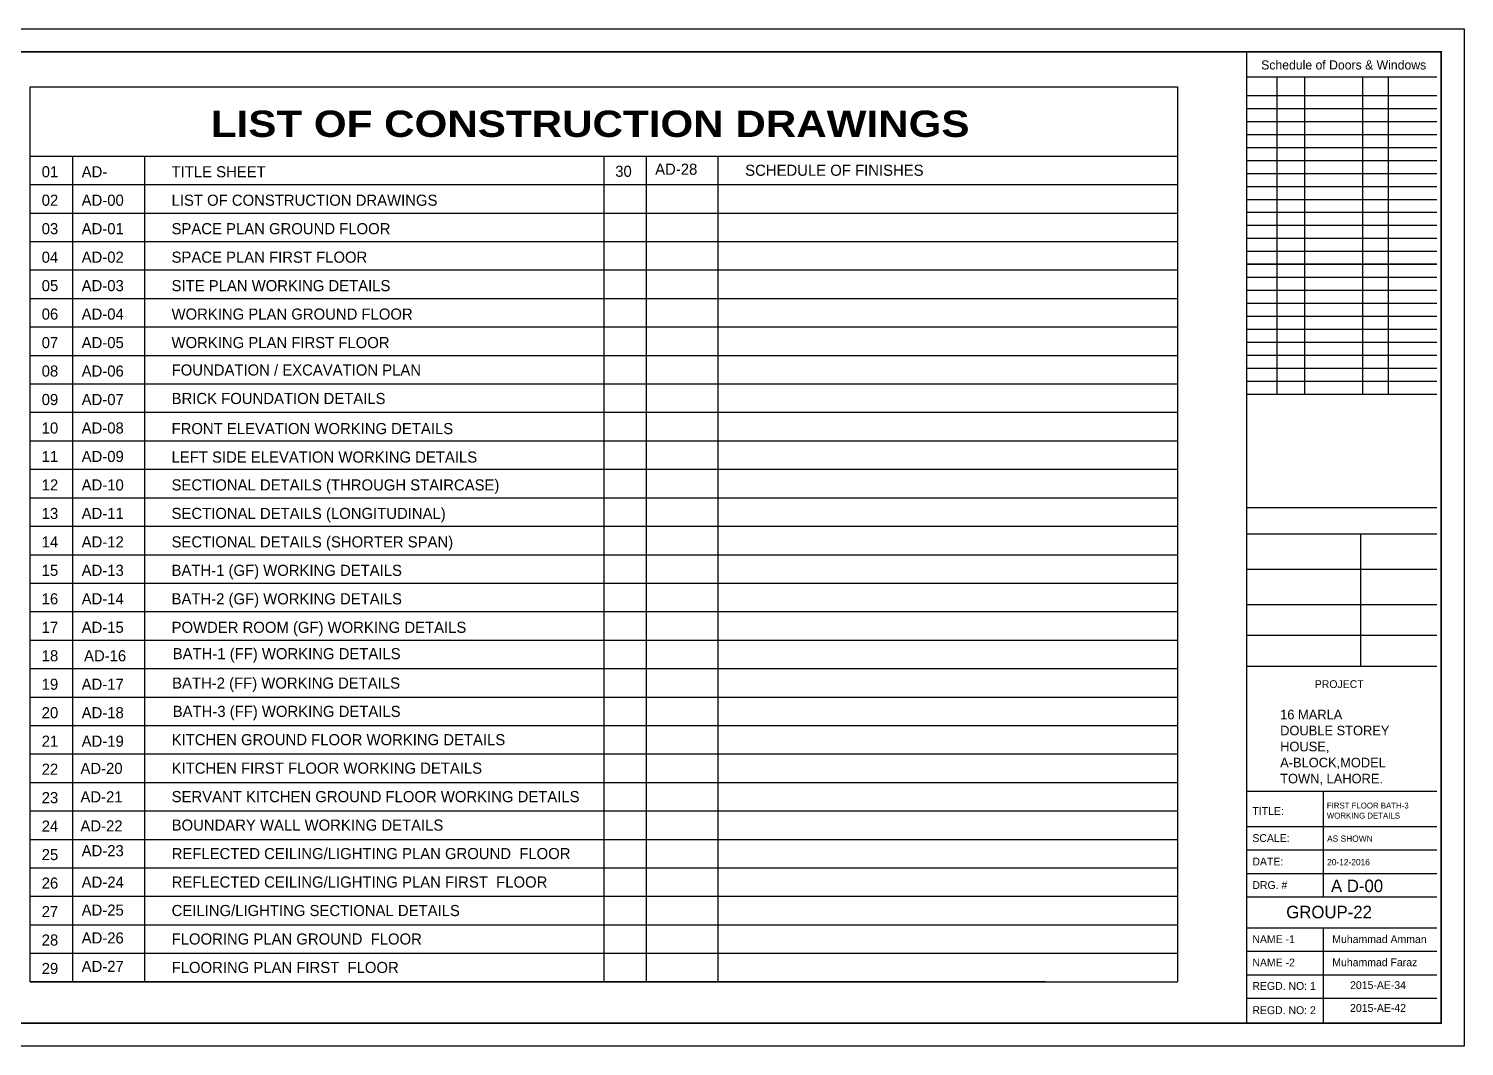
# Model space of a CAD drawing. Extents: x 10753 to 18704, y -5361 to 1140.
# Drawn here: x 13618 to 14843, y 271 to 1140 of the extents above; entities that cross this region are included whole.
import ezdxf
from ezdxf.enums import TextEntityAlignment as Align

# ---------------------------------------------------------------- set-up
doc = ezdxf.new("R2010")
doc.units = 0
doc.header["$LTSCALE"] = 30
doc.header["$MEASUREMENT"] = 0
doc.layers.get('0').update_dxf_attribs({"linetype": 'CONTINUOUS'})
doc.layers.add('SEAL', color=1, linetype='CONTINUOUS')
doc.layers.add('WL', color=9, linetype='CONTINUOUS')
doc.styles.add('half scale', font='stylu.ttf', dxfattribs={"height": 4})
doc.styles.add('ROMAND', font='stylu.ttf', dxfattribs={"height": 2})
doc.styles.add('SEAL TEXT', font='stylu.ttf', dxfattribs={"height": 6})
doc.styles.add('STYLE3', font='ariblk.ttf', dxfattribs={"height": 1})
doc.styles.add('Work Dim', font='stylu.ttf', dxfattribs={"height": 4})

msp = doc.modelspace()

# ---------------------------------------------------------------- linework, layer by layer
for p, q in [((13619.67842, 1090.12284), (14598.14269, 1090.12284)), ((13619.67842, 326.54326), (13619.67842, 1090.12284)), ((14598.14269, 1090.12284), (14598.14269, 326.54326)), ((13619.67842, 1030.9979), (14598.14269, 1030.9979)), ((14485.65691, 326.54326), (13619.67842, 326.54326)), ((13619.67842, 326.54326), (14485.65691, 326.54326)), ((13619.67842, 326.54326), (14598.14269, 326.54326))]:
    msp.add_line(p, q)
at = {"color": 8}
for p, q in [((13655.7523, 1030.9979), (13655.7523, 326.54326)), ((13717.02984, 1030.9979), (13717.02984, 326.54326)), ((14108.91056, 1030.9979), (14108.91056, 326.54326)), ((14144.98443, 1030.9979), (14144.98443, 326.54326)), ((14206.26197, 1030.9979), (14206.26197, 326.54326)), ((13619.67842, 1006.70636), (14598.14269, 1006.70636)), ((13619.67842, 982.41482), (14598.14269, 982.41482)), ((13619.67842, 958.12328), (14598.14269, 958.12328)), ((13619.67842, 933.83174), (14598.14269, 933.83174)), ((13619.67842, 909.5402), (14598.14269, 909.5402)), ((13619.67842, 885.24866), (14598.14269, 885.24866)), ((13619.67842, 860.95712), (14598.14269, 860.95712)), ((13619.67842, 836.66558), (14598.14269, 836.66558)), ((13619.67842, 812.37404), (14598.14269, 812.37404)), ((13619.67842, 788.0825), (14598.14269, 788.0825)), ((13619.67842, 763.79096), (14598.14269, 763.79096)), ((13619.67842, 739.49943), (14598.14269, 739.49943)), ((13619.67842, 715.20789), (14598.14269, 715.20789)), ((13619.67842, 690.91635), (14598.14269, 690.91635)), ((13619.67842, 666.62481), (14598.14269, 666.62481)), ((13619.67842, 642.33327), (14598.14269, 642.33327)), ((13619.67842, 618.04173), (14598.14269, 618.04173)), ((13619.67842, 593.75019), (14598.14269, 593.75019)), ((13619.67842, 569.45865), (14598.14269, 569.45865)), ((13619.67842, 545.16711), (14598.14269, 545.16711)), ((13619.67842, 520.87557), (14598.14269, 520.87557)), ((13619.67842, 496.58403), (14598.14269, 496.58403)), ((13619.67842, 472.29249), (14598.14269, 472.29249)), ((13619.67842, 448.00095), (14598.14269, 448.00095)), ((13619.67842, 423.70941), (14598.14269, 423.70941)), ((13619.67842, 399.41787), (14598.14269, 399.41787)), ((13619.67842, 375.12633), (14598.14269, 375.12633)), ((13619.67842, 350.8348), (14598.14269, 350.8348))]:
    msp.add_line(p, q, dxfattribs=at)
at = {"layer": 'SEAL', "color": 1}
for p, q in [((14657.07163, 1119.93443), (14657.07163, 291.1959)), ((14819.52322, 1119.93443), (14657.07163, 1119.93443)), ((14819.52322, 1119.93443), (14657.07163, 1119.93443)), ((14657.07163, 1098.46614), (14819.52322, 1098.46614)), ((14682.9162, 1098.46614), (14682.9162, 827.9395)), ((14706.57525, 1098.46614), (14706.57525, 827.9395)), ((14755.89292, 1098.46614), (14755.89292, 827.9395)), ((14777.80327, 1098.46614), (14777.80327, 827.9395)), ((14657.07163, 1082.69313), (14819.52322, 1082.69313)), ((14657.07163, 1071.61689), (14819.52322, 1071.61689)), ((14657.07163, 1060.54064), (14819.52322, 1060.54064)), ((14657.07163, 1049.4644), (14819.52322, 1049.4644)), ((14657.07163, 1038.38815), (14819.52322, 1038.38815)), ((14657.07163, 1027.31191), (14819.52322, 1027.31191)), ((14657.07163, 1016.23566), (14819.52322, 1016.23566)), ((14657.07163, 1005.15942), (14819.52322, 1005.15942)), ((14657.07163, 994.08317), (14819.52322, 994.08317)), ((14657.07163, 983.00693), (14819.52322, 983.00693)), ((14657.07163, 971.93068), (14819.52322, 971.93068)), ((14657.07163, 960.85444), (14819.52322, 960.85444)), ((14656.74428, 949.77819), (14819.19587, 949.77819)), ((14656.74428, 949.77819), (14782.06478, 949.77819)), ((14656.74428, 949.77819), (14819.19587, 949.77819)), ((14657.07163, 949.77819), (14819.52322, 949.77819)), ((14657.07163, 949.77819), (14819.52322, 949.77819)), ((14819.52322, 938.70195), (14657.07163, 938.70195)), ((14657.07163, 938.70195), (14819.52322, 938.70195)), ((14657.07163, 927.6257), (14819.52322, 927.6257)), ((14657.07163, 916.54946), (14819.52322, 916.54946)), ((14657.07163, 905.47322), (14819.52322, 905.47322)), ((14657.07163, 894.39697), (14819.52322, 894.39697)), ((14657.07163, 883.32073), (14819.52322, 883.32073)), ((14657.07163, 872.24448), (14819.52322, 872.24448)), ((14657.07163, 861.16824), (14819.52322, 861.16824)), ((14657.07163, 850.09199), (14819.52322, 850.09199)), ((14657.07163, 839.01575), (14819.52322, 839.01575)), ((14657.07163, 827.9395), (14819.52322, 827.9395)), ((14819.52322, 730.95576), (14657.07163, 730.95576)), ((14819.52322, 708.406), (14657.07163, 708.406)), ((14754.19791, 708.406), (14754.19791, 595.38234)), ((14819.52322, 678.32359), (14657.07163, 678.32359)), ((14819.52322, 648.24118), (14657.07163, 648.24118)), ((14819.52322, 621.81176), (14657.07163, 621.81176)), ((14819.52322, 621.81176), (14657.07163, 621.81176)), ((14819.52322, 595.38234), (14657.07163, 595.38234)), ((14819.52322, 488.87775), (14657.07163, 488.87775)), ((14722.50758, 488.87775), (14722.50758, 398.64123)), ((14819.52322, 458.79534), (14657.07163, 458.79534)), ((14819.52322, 438.7404), (14657.07163, 438.7404)), ((14819.52322, 418.68547), (14657.07163, 418.68547)), ((14819.52322, 398.64123), (14657.07163, 398.64123)), ((14819.52322, 398.64123), (14657.07163, 398.64123)), ((14819.52322, 372.30522), (14657.07163, 372.30522)), ((14722.50758, 372.30522), (14722.50758, 292.08547)), ((14819.52322, 352.25028), (14657.07163, 352.25028)), ((14819.52322, 332.19534), (14657.07163, 332.19534)), ((14819.52322, 312.1404), (14657.07163, 312.1404))]:
    msp.add_line(p, q, dxfattribs=at)
msp.add_lwpolyline([(14842.84575, 1139.6663), (14842.84575, 271.46403), (13549.68622, 271.46403), (13549.68622, 1139.6663)], close=True, dxfattribs=at)
at = {"layer": 'WL', "const_width": 1.64432}
msp.add_lwpolyline([(14823.11388, 1119.93443), (14823.11388, 291.1959), (13569.41809, 291.1959), (13569.41809, 1119.93443)], close=True, dxfattribs=at)

# ---------------------------------------------------------------- texts
at = {"color": 1, "style": 'STYLE3'}
msp.add_text('LIST OF CONSTRUCTION DRAWINGS', height=22.4886309, dxfattribs=at).set_placement((14097.23901, 1047.32337), align=Align.CENTER)
at = {"attachment_point": 1, "style": 'half scale'}
for s, width, insert, char_height in [('01', 24504.0249441, (13629.37866, 1022.3633), 9.479907), ('AD-', 24504.0249441, (13663.46367, 1022.3633), 9.479907), ('TITLE SHEET', 137136.8689018, (13740.15786, 1022.3633), 9.4799073), ('30', 24504.0249441, (14118.6108, 1022.76485), 9.479907), ('AD-28', 24504.0249441, (14152.69581, 1024.54039), 9.479907), ('SCHEDULE OF FINISHES', 137136.8689018, (14229.46084, 1023.63466), 9.4799073), ('02', 24504.0249441, (13629.37866, 998.07176), 9.479907), ('AD-00', 24504.0249441, (13663.46367, 998.07176), 9.479907), ('LIST OF CONSTRUCTION DRAWINGS', 137136.8689018, (13740.15786, 998.07176), 9.4799073), ('03', 24504.0249441, (13629.37866, 973.78022), 9.479907), ('AD-01', 24504.0249441, (13663.46367, 973.78022), 9.479907), ('SPACE PLAN GROUND FLOOR', 137136.8689018, (13740.15786, 973.78022), 9.4799073), ('04', 24504.0249441, (13629.37866, 949.48868), 9.479907), ('AD-02', 24504.0249441, (13663.46367, 949.48868), 9.479907), ('SPACE PLAN FIRST FLOOR', 137136.8689018, (13740.15786, 949.48868), 9.4799073), ('05', 24504.0249441, (13629.37866, 925.19714), 9.479907), ('AD-03', 24504.0249441, (13663.46367, 925.19714), 9.479907), ('SITE PLAN WORKING DETAILS', 137136.8689018, (13740.15786, 925.19714), 9.4799073), ('06', 24504.0249441, (13629.37866, 900.9056), 9.479907), ('AD-04', 24504.0249441, (13663.46367, 900.9056), 9.479907), ('WORKING PLAN GROUND FLOOR', 137136.8689018, (13740.15786, 900.9056), 9.4799073), ('07', 24504.0249441, (13629.37866, 876.61406), 9.479907), ('AD-05', 24504.0249441, (13663.46367, 876.61406), 9.479907), ('WORKING PLAN FIRST FLOOR', 137136.8689018, (13740.15786, 876.61406), 9.4799073), ('08', 24504.0249441, (13629.37866, 852.32252), 9.479907), ('AD-06', 24504.0249441, (13663.46367, 852.32252), 9.479907), ('FOUNDATION / EXCAVATION PLAN ', 137136.8689018, (13740.22871, 853.23026), 9.4799073), ('09', 24504.0249441, (13629.37866, 828.03098), 9.479907), ('AD-07', 24504.0249441, (13663.46367, 828.03098), 9.479907), ('BRICK FOUNDATION DETAILS', 137136.8689018, (13740.22871, 828.90826), 9.4799073), ('10', 24504.0249441, (13629.37866, 803.73944), 9.479907), ('AD-08', 24504.0249441, (13663.46367, 803.73944), 9.479907), ('FRONT ELEVATION WORKING DETAILS', 137136.8689018, (13740.15786, 803.23794), 9.4799073), ('11', 24504.0249441, (13629.37866, 779.4479), 9.479907), ('AD-09', 24504.0249441, (13663.46367, 779.4479), 9.479907), ('LEFT SIDE ELEVATION WORKING DETAILS', 137136.8689018, (13740.15786, 778.9464), 9.4799073), ('12', 24504.0249441, (13629.37866, 755.15636), 9.479907), ('AD-10', 24504.0249441, (13663.46367, 755.15636), 9.479907), ('SECTIONAL DETAILS (THROUGH STAIRCASE)', 137136.8689018, (13740.15786, 755.15636), 9.4799073), ('13', 24504.0249441, (13629.37866, 730.86482), 9.479907), ('AD-11', 24504.0249441, (13663.46367, 730.86482), 9.479907), ('SECTIONAL DETAILS (LONGITUDINAL)', 137136.8689018, (13740.15786, 730.86482), 9.4799073), ('14', 24504.0249441, (13629.37866, 706.57328), 9.479907), ('AD-12', 24504.0249441, (13663.46367, 706.57328), 9.479907), ('SECTIONAL DETAILS (SHORTER SPAN)', 137136.8689018, (13740.15786, 706.57328), 9.4799073), ('15', 24504.0249441, (13629.37866, 682.28174), 9.479907), ('AD-13', 24504.0249441, (13663.46367, 682.28174), 9.479907), ('BATH-1 (GF) WORKING DETAILS', 137136.8689018, (13740.15786, 682.28174), 9.4799073), ('16', 24504.0249441, (13629.37866, 657.9902), 9.479907), ('AD-14', 24504.0249441, (13663.46367, 657.9902), 9.479907), ('BATH-2 (GF) WORKING DETAILS', 137136.8689018, (13740.15786, 657.9902), 9.4799073), ('17', 24504.0249441, (13629.37866, 633.69867), 9.479907), ('AD-15', 24504.0249441, (13663.46367, 633.69867), 9.479907), ('POWDER ROOM (GF) WORKING DETAILS', 137136.8689018, (13740.15786, 633.69867), 9.4799073), ('18', 24504.0249441, (13629.37866, 609.40713), 9.479907), ('AD-16', 24504.0249441, (13665.52117, 609.40713), 9.479907), ('BATH-1 (FF) WORKING DETAILS', 137136.8689018, (13741.14358, 611.2051), 9.4799073), ('19', 24504.0249441, (13629.37866, 585.11559), 9.479907), ('AD-17', 24504.0249441, (13663.46367, 585.11559), 9.479907), ('BATH-2 (FF) WORKING DETAILS', 137136.8689018, (13740.65072, 586.08887), 9.4799073), ('20', 24504.0249441, (13629.37866, 560.82405), 9.479907), ('AD-18', 24504.0249441, (13663.46367, 560.82405), 9.479907), ('BATH-3 (FF) WORKING DETAILS', 137136.8689018, (13741.14358, 561.95761), 9.4799073), ('21', 24504.0249441, (13629.37866, 536.53251), 9.479907), ('AD-19', 24504.0249441, (13663.46367, 536.53251), 9.479907), ('KITCHEN GROUND FLOOR WORKING DETAILS', 137136.8689018, (13740.22871, 537.80388), 9.4799073), ('22', 24504.0249441, (13629.37866, 512.64252), 9.479907), ('AD-20', 24504.0249441, (13662.4305, 513.30407), 9.479907), ('KITCHEN FIRST FLOOR WORKING DETAILS', 137136.8689018, (13740.22871, 513.51234), 9.4799073), ('23', 24504.0249441, (13629.37866, 488.35098), 9.479907), ('AD-21', 24504.0249441, (13662.4305, 489.04325), 9.479907), ('SERVANT KITCHEN GROUND FLOOR WORKING DETAILS', 137136.8689018, (13740.22871, 489.2208), 9.4799073), ('24', 24504.0249441, (13629.37866, 464.05944), 9.479907), ('AD-22', 24504.0249441, (13662.4305, 464.26623), 9.479907), ('BOUNDARY WALL WORKING DETAILS', 137136.8689018, (13740.22871, 464.92926), 9.4799073), ('AD-23', 24504.0249441, (13663.46367, 443.10254), 9.479907), ('REFLECTED CEILING/LIGHTING PLAN GROUND  FLOOR', 137136.8689018, (13740.22871, 440.63772), 9.4799073), ('25', 24504.0249441, (13629.37866, 439.7679), 9.479907), ('AD-24', 24504.0249441, (13663.46367, 416.26079), 9.479907), ('REFLECTED CEILING/LIGHTING PLAN FIRST  FLOOR', 137136.8689018, (13740.22871, 416.34618), 9.4799073), ('26', 24504.0249441, (13629.37866, 415.47636), 9.479907), ('AD-25', 24504.0249441, (13663.46367, 392.41346), 9.479907), ('CEILING/LIGHTING SECTIONAL DETAILS', 137136.8689018, (13740.22871, 392.05464), 9.4799073), ('27', 24504.0249441, (13629.37866, 391.18482), 9.479907), ('AD-26', 24504.0249441, (13663.46367, 368.66882), 9.479907), ('FLOORING PLAN GROUND  FLOOR', 137136.8689018, (13740.22871, 367.7631), 9.4799073), ('28', 24504.0249441, (13629.37866, 366.89328), 9.479907), ('AD-27', 24504.0249441, (13663.46367, 344.37728), 9.479907), ('FLOORING PLAN FIRST  FLOOR', 137136.8689018, (13740.22871, 343.47156), 9.4799073), ('29', 24504.0249441, (13629.37866, 342.60174), 9.479907)]:
    msp.add_mtext_dynamic_manual_height_columns(s, width=width, gutter_width=30, heights=[0], dxfattribs=dict(at, insert=insert, char_height=char_height))
at = {"layer": 'SEAL', "color": 1, "style": 'SEAL TEXT'}
msp.add_text('Schedule of Doors & Windows', height=7.793815, dxfattribs=at).set_placement((14739.98273, 1104.87906), align=Align.CENTER)
at = {"layer": 'SEAL', "color": 1}
for s, height, style, p in [('PROJECT', 6.684979, 'ROMAND', (14715.30275, 577.12726)), ('FIRST FLOOR BATH-3', 4.9985108, 'SEAL TEXT', (14725.61303, 474.37022)), ('TITLE:', 6.684979, 'ROMAND', (14662.08536, 468.82281)), ('WORKING DETAILS', 4.9985108, 'SEAL TEXT', (14725.61303, 465.77138)), ('SCALE:', 6.684979, 'ROMAND', (14662.08536, 445.7848)), ('AS SHOWN', 5.341019, 'SEAL TEXT', (14725.82582, 445.97089)), ('DATE:', 6.684979, 'ROMAND', (14662.08536, 425.72986)), ('20-12-2016', 5.341019, 'SEAL TEXT', (14725.82582, 425.91595)), ('DRG. #', 6.684979, 'ROMAND', (14662.08536, 405.67492)), ('A D-00', 10.682037, 'SEAL TEXT', (14729.14406, 403.01433)), ('GROUP-22', 10.695967, 'Work Dim', (14690.95269, 380.65619)), ('NAME -1', 6.684979, 'ROMAND', (14662.08536, 359.53893)), ('Muhammad Amman', 6.6849793, 'ROMAND', (14730.24601, 359.53893)), ('NAME -2', 6.684979, 'ROMAND', (14662.08536, 339.58137)), ('Muhammad Faraz', 6.6849793, 'ROMAND', (14730.24601, 339.80447)), ('REGD. NO: 1', 6.6849793, 'ROMAND', (14662.08536, 319.62381)), ('2015-AE-34', 6.684979, 'ROMAND', (14745.41961, 320.31065)), ('2015-AE-42', 6.684979, 'ROMAND', (14745.41961, 300.81687)), ('REGD. NO: 2', 6.6849793, 'ROMAND', (14662.08536, 298.9267))]:
    msp.add_text(s, height=height, dxfattribs=dict(at, style=style)).set_placement(p)
at = {"layer": 'SEAL', "color": 1, "insert": (14685.8014, 558.62625), "char_height": 8.1963434, "attachment_point": 1, "style": 'ROMAND'}
msp.add_mtext_dynamic_manual_height_columns('16 MARLA DOUBLE STOREY HOUSE,^JA-BLOCK,MODEL TOWN, LAHORE.', width=94.2270095, gutter_width=45, heights=[0], dxfattribs=at)

doc.saveas('drawing.dxf')
